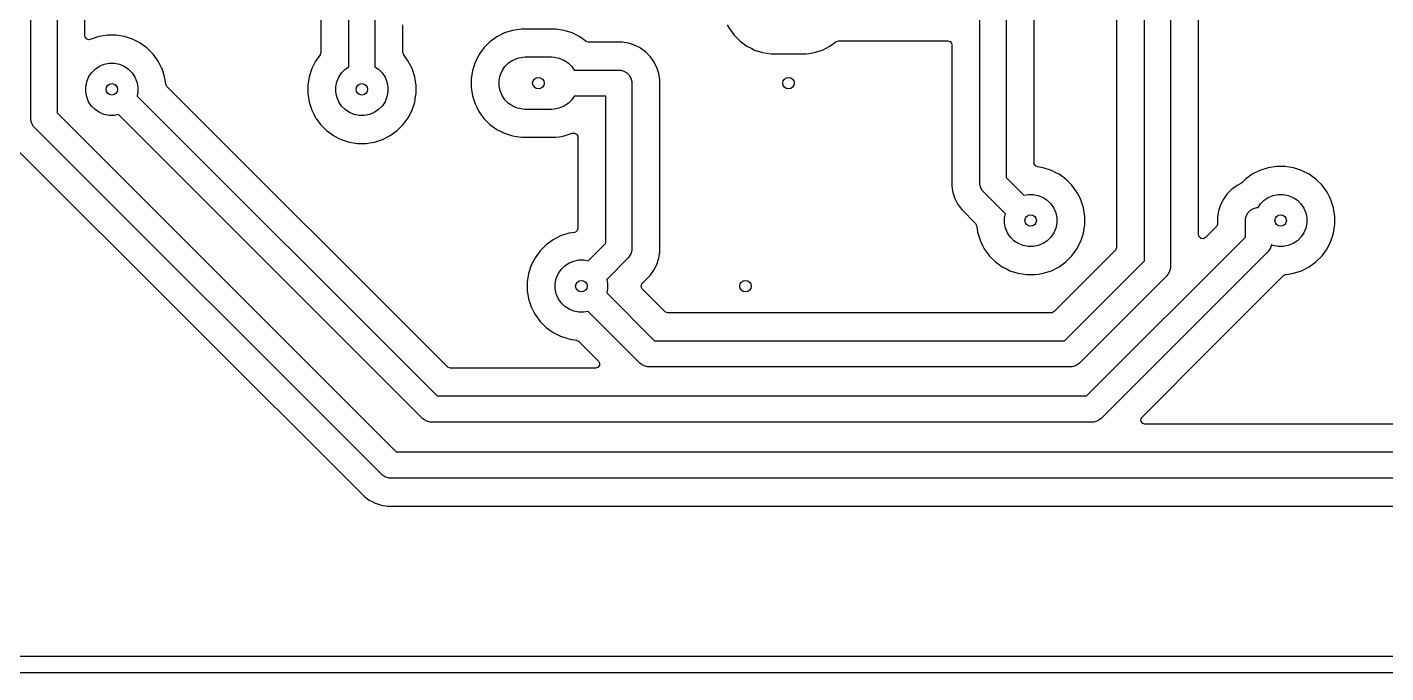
# Model space of a CAD drawing. Header units: millimetres. Extents: x 20 to 120, y -120 to -20.
# Drawn here: x 41.22 to 82.62, y -120 to -100.31 of the extents above; entities that cross this region are included whole.
import ezdxf

# ---------------------------------------------------------------- set-up
doc = ezdxf.new("R2010")
doc.units = ezdxf.units.MM
doc.layers.add('B.Cu', color=153, linetype='CONTINUOUS', true_color=0x4d7fc4)
doc.layers.add('Edge.Cuts', color=254, linetype='CONTINUOUS', true_color=0xd0d2cd)

msp = doc.modelspace()

# ---------------------------------------------------------------- linework, layer by layer
at = {"layer": 'B.Cu', "linetype": 'CONTINUOUS'}
for p, q in [((41.3326, -103.091), (41.3326, -96.2724)), ((42.1326, -96.438086), (42.1326, -102.925314)), ((74.4164, -96.268777), (74.4164, -107.035064)), ((75.2669, -107.438714), (75.2669, -96.3672)), ((76.0669, -96.532885), (76.0669, -107.6044)), ((42.9831, -100.566481), (42.9831, -98.075097)), ((76.9174, -106.639764), (76.9174, -98.208397)), ((50.1695, -99.566577), (50.1695, -101.077877)), ((51.02, -101.514752), (51.02, -99.665)), ((71.0533, -99.640685), (71.0533, -104.892614)), ((51.82, -99.830686), (51.82, -101.514752)), ((70.2533, -105.0583), (70.2533, -99.875)), ((71.9038, -104.44446), (71.9038, -100.097256)), ((42.989727, -100.606476), (42.9831, -100.566481)), ((43.029983, -100.663584), (42.989727, -100.606476)), ((43.378618, -100.606476), (43.166428, -100.675421)), ((43.413506, -100.59514), (43.378618, -100.606476)), ((43.670098, -100.5545), (43.413506, -100.59514)), ((43.670103, -100.5545), (43.670098, -100.5545)), ((43.929897, -100.5545), (43.670103, -100.5545)), ((43.929902, -100.5545), (43.929897, -100.5545)), ((44.186493, -100.59514), (43.929902, -100.5545)), ((44.433576, -100.675422), (44.186493, -100.59514)), ((52.6705, -101.077877), (52.6705, -100.234336)), ((55.534945, -100.603368), (55.324774, -100.756066)), ((55.766423, -100.485422), (55.534945, -100.603368)), ((56.013506, -100.40514), (55.766423, -100.485422)), ((56.270098, -100.3645), (56.013506, -100.40514)), ((56.270103, -100.3645), (56.270098, -100.3645)), ((57.329897, -100.3645), (56.270103, -100.3645)), ((57.329902, -100.3645), (57.329897, -100.3645)), ((57.586493, -100.40514), (57.329902, -100.3645)), ((57.833576, -100.485422), (57.586493, -100.40514)), ((57.969147, -100.5545), (57.833576, -100.485422)), ((58.065051, -100.603366), (57.969147, -100.5545)), ((58.065053, -100.603367), (58.065051, -100.603366)), ((58.065054, -100.603368), (58.065053, -100.603367)), ((58.254238, -100.740818), (58.065054, -100.603368)), ((62.554501, -100.234336), (62.608366, -100.340051)), ((62.608366, -100.340051), (62.761069, -100.550229)), ((62.761069, -100.550229), (62.944771, -100.733931)), ((43.094722, -100.689862), (43.029983, -100.663584)), ((43.161901, -100.677246), (43.094722, -100.689862)), ((43.161919, -100.677288), (43.161901, -100.677246)), ((43.162115, -100.677206), (43.161919, -100.677288)), ((43.163392, -100.676967), (43.162115, -100.677206)), ((43.16642, -100.675424), (43.163392, -100.676967)), ((43.166425, -100.675422), (43.16642, -100.675424)), ((43.166428, -100.675421), (43.166425, -100.675422)), ((44.591846, -100.756066), (44.433576, -100.675422)), ((44.665051, -100.793366), (44.591846, -100.756066)), ((44.665053, -100.793367), (44.665051, -100.793366)), ((44.665054, -100.793368), (44.665053, -100.793367)), ((44.866561, -100.939771), (44.665054, -100.793368)), ((44.875229, -100.946069), (44.866561, -100.939771)), ((45.058931, -101.129771), (44.875229, -100.946069)), ((55.141066, -100.939774), (54.988368, -101.149945)), ((55.141071, -100.939768), (55.141066, -100.939774)), ((55.324768, -100.756071), (55.141071, -100.939768)), ((55.324774, -100.756066), (55.324768, -100.756071)), ((58.260084, -100.744815), (58.254238, -100.740818)), ((58.327123, -100.7645), (58.260084, -100.744815)), ((59.350117, -100.7645), (58.327123, -100.7645)), ((59.350122, -100.7645), (59.350117, -100.7645)), ((59.544526, -100.79529), (59.350122, -100.7645)), ((59.731729, -100.856117), (59.544526, -100.79529)), ((59.895902, -100.939768), (59.731729, -100.856117)), ((59.907105, -100.945476), (59.895902, -100.939768)), ((60.066346, -101.061172), (59.907105, -100.945476)), ((62.944771, -100.733931), (63.154949, -100.886634)), ((63.154949, -100.886634), (63.302445, -100.961787)), ((63.302445, -100.961787), (63.386423, -101.004577)), ((63.386423, -101.004577), (63.386425, -101.004577)), ((63.386425, -101.004577), (63.386428, -101.004579)), ((63.386428, -101.004579), (63.633507, -101.08486)), ((65.206493, -101.08486), (65.453572, -101.004579)), ((65.453572, -101.004579), (65.685051, -100.886634)), ((65.685051, -100.886634), (65.874238, -100.749182)), ((65.874238, -100.749182), (65.940044, -100.725702)), ((65.940044, -100.725702), (65.947123, -100.7255)), ((65.947123, -100.7255), (69.2788, -100.7255)), ((69.2788, -100.7255), (69.345839, -100.745185)), ((69.345839, -100.745185), (69.391594, -100.797989)), ((69.391594, -100.797989), (69.4028, -100.8495)), ((69.4028, -100.8495), (69.4028, -105.156722)), ((43.567772, -101.439448), (43.721586, -101.408852)), ((43.721586, -101.408852), (43.878414, -101.408852)), ((43.878414, -101.408852), (44.032228, -101.439448)), ((45.211634, -101.339949), (45.058931, -101.129771)), ((45.242992, -101.401493), (45.211634, -101.339949)), ((45.329577, -101.571423), (45.242992, -101.401493)), ((50.008368, -101.339945), (49.890422, -101.571423)), ((50.145818, -101.150762), (50.008368, -101.339945)), ((50.149815, -101.144916), (50.145818, -101.150762)), ((50.1695, -101.077877), (50.149815, -101.144916)), ((52.670702, -101.084956), (52.6705, -101.077877)), ((52.694182, -101.150762), (52.670702, -101.084956)), ((52.782987, -101.272992), (52.694182, -101.150762)), ((52.831634, -101.339949), (52.782987, -101.272992)), ((52.862992, -101.401493), (52.831634, -101.339949)), ((52.949577, -101.571423), (52.862992, -101.401493)), ((54.870422, -101.381423), (54.79014, -101.628506)), ((54.988368, -101.149945), (54.870422, -101.381423)), ((55.781592, -101.507485), (55.892485, -101.396592)), ((55.892485, -101.396592), (56.022883, -101.309463)), ((56.022883, -101.309463), (56.167772, -101.249448)), ((56.167772, -101.249448), (56.321586, -101.218852)), ((56.321586, -101.218852), (56.4, -101.215)), ((56.4, -101.215), (57.2, -101.215)), ((57.2, -101.215), (57.278414, -101.218852)), ((57.278414, -101.218852), (57.432228, -101.249448)), ((57.432228, -101.249448), (57.577117, -101.309463)), ((57.577117, -101.309463), (57.707515, -101.396592)), ((57.707515, -101.396592), (57.818408, -101.507485)), ((60.205528, -101.200354), (60.066346, -101.061172)), ((60.321224, -101.359595), (60.205528, -101.200354)), ((60.332348, -101.381428), (60.321224, -101.359595)), ((60.410582, -101.53497), (60.332348, -101.381428)), ((63.633507, -101.08486), (63.765706, -101.105797)), ((63.765706, -101.105797), (63.890098, -101.1255)), ((63.890098, -101.1255), (63.890103, -101.1255)), ((63.890103, -101.1255), (64.949902, -101.1255)), ((64.949902, -101.1255), (65.063298, -101.107539)), ((65.063298, -101.107539), (65.206493, -101.08486)), ((43.034448, -101.972772), (43.094463, -101.827883)), ((43.094463, -101.827883), (43.181592, -101.697485)), ((43.181592, -101.697485), (43.292485, -101.586592)), ((43.292485, -101.586592), (43.422883, -101.499463)), ((43.422883, -101.499463), (43.567772, -101.439448)), ((44.032228, -101.439448), (44.177117, -101.499463)), ((44.177117, -101.499463), (44.307515, -101.586592)), ((44.307515, -101.586592), (44.418408, -101.697485)), ((44.418408, -101.697485), (44.505537, -101.827883)), ((44.505537, -101.827883), (44.565552, -101.972772)), ((45.329577, -101.571425), (45.329577, -101.571423)), ((45.329579, -101.571428), (45.329577, -101.571425)), ((45.40986, -101.818507), (45.329579, -101.571428)), ((45.425392, -101.916577), (45.40986, -101.818507)), ((49.81014, -101.818506), (49.7695, -102.075097)), ((49.890422, -101.571423), (49.81014, -101.818506)), ((50.654448, -101.972772), (50.714463, -101.827883)), ((50.714463, -101.827883), (50.801592, -101.697485)), ((50.801592, -101.697485), (50.912485, -101.586592)), ((50.912485, -101.586592), (51.02, -101.514752)), ((51.82, -101.514752), (51.927515, -101.586592)), ((51.927515, -101.586592), (52.038408, -101.697485)), ((52.038408, -101.697485), (52.125537, -101.827883)), ((52.125537, -101.827883), (52.185552, -101.972772)), ((52.949577, -101.571425), (52.949577, -101.571423)), ((52.949579, -101.571428), (52.949577, -101.571425)), ((53.02986, -101.818507), (52.949579, -101.571428)), ((53.045392, -101.916577), (53.02986, -101.818507)), ((54.79014, -101.628506), (54.7495, -101.885097)), ((55.603852, -101.936586), (55.634448, -101.782772)), ((55.634448, -101.782772), (55.694463, -101.637883)), ((55.694463, -101.637883), (55.781592, -101.507485)), ((57.818408, -101.507485), (57.890247, -101.615)), ((57.890247, -101.615), (59.2517, -101.615)), ((59.2517, -101.615), (59.30391, -101.618422)), ((59.30391, -101.618422), (59.404773, -101.645448)), ((59.404773, -101.645448), (59.495205, -101.697659)), ((59.495205, -101.697659), (59.569041, -101.771495)), ((59.569041, -101.771495), (59.621252, -101.861927)), ((60.471409, -101.722173), (60.410582, -101.53497)), ((60.5022, -101.916577), (60.471409, -101.722173)), ((43.003852, -102.126586), (43.034448, -101.972772)), ((43.003852, -102.283414), (43.003852, -102.126586)), ((44.565552, -101.972772), (44.596148, -102.126586)), ((44.596148, -102.126586), (44.596148, -102.283414)), ((45.446442, -102.049477), (45.425392, -101.916577)), ((45.447749, -102.056437), (45.446442, -102.049477)), ((45.481234, -102.11776), (45.447749, -102.056437)), ((54.032955, -110.669481), (45.481234, -102.11776)), ((49.7695, -102.075097), (49.7695, -102.334902)), ((50.623852, -102.126586), (50.654448, -101.972772)), ((50.623852, -102.283414), (50.623852, -102.126586)), ((52.185552, -101.972772), (52.216148, -102.126586)), ((52.216148, -102.126586), (52.216148, -102.283414)), ((53.0705, -102.075097), (53.045392, -101.916577)), ((53.0705, -102.334902), (53.0705, -102.075097)), ((54.7495, -101.885097), (54.7495, -102.144902)), ((54.7495, -102.144902), (54.79014, -102.401493)), ((55.603852, -102.093414), (55.603852, -101.936586)), ((55.634448, -102.247228), (55.603852, -102.093414)), ((55.694463, -102.392117), (55.634448, -102.247228)), ((59.621252, -101.861927), (59.648278, -101.96279)), ((59.648278, -101.96279), (59.6517, -102.015)), ((59.6517, -102.015), (59.6517, -107.0633)), ((60.5022, -107.161714), (60.5022, -101.916577)), ((43.034448, -102.437228), (43.003852, -102.283414)), ((43.094463, -102.582117), (43.034448, -102.437228)), ((43.181592, -102.712515), (43.094463, -102.582117)), ((44.596148, -102.283414), (44.570921, -102.410235)), ((44.570921, -102.410235), (53.716986, -111.5563)), ((49.7695, -102.334902), (49.81014, -102.591493)), ((49.81014, -102.591493), (49.890422, -102.838576)), ((50.654448, -102.437228), (50.623852, -102.283414)), ((50.714463, -102.582117), (50.654448, -102.437228)), ((50.801592, -102.712515), (50.714463, -102.582117)), ((52.125537, -102.582117), (52.038408, -102.712515)), ((52.185552, -102.437228), (52.125537, -102.582117)), ((52.216148, -102.283414), (52.185552, -102.437228)), ((52.949579, -102.838572), (53.02986, -102.591493)), ((53.02986, -102.591493), (53.055971, -102.426631)), ((53.055971, -102.426631), (53.0705, -102.334902)), ((54.79014, -102.401493), (54.870422, -102.648576)), ((54.870422, -102.648576), (54.899556, -102.705753)), ((55.781592, -102.522515), (55.694463, -102.392117)), ((55.892485, -102.633408), (55.781592, -102.522515)), ((56.022883, -102.720537), (55.892485, -102.633408)), ((57.707515, -102.633408), (57.577117, -102.720537)), ((57.818408, -102.522515), (57.707515, -102.633408)), ((57.890247, -102.415), (57.818408, -102.522515)), ((58.8517, -102.415), (57.890247, -102.415)), ((58.8517, -106.897614), (58.8517, -102.415)), ((41.336022, -103.14321), (41.3326, -103.091)), ((42.1326, -102.925314), (52.468585, -113.2613)), ((43.292485, -102.823408), (43.181592, -102.712515)), ((43.422883, -102.910537), (43.292485, -102.823408)), ((43.567772, -102.970552), (43.422883, -102.910537)), ((43.721586, -103.001148), (43.567772, -102.970552)), ((43.878414, -103.001148), (43.721586, -103.001148)), ((44.005235, -102.975921), (43.878414, -103.001148)), ((53.268457, -112.239143), (44.005235, -102.975921)), ((49.890422, -102.838576), (49.955269, -102.965843)), ((49.955269, -102.965843), (49.997149, -103.048037)), ((49.997149, -103.048037), (50.008368, -103.070054)), ((50.008368, -103.070054), (50.024808, -103.092682)), ((50.912485, -102.823408), (50.801592, -102.712515)), ((51.042883, -102.910537), (50.912485, -102.823408)), ((51.187772, -102.970552), (51.042883, -102.910537)), ((51.341586, -103.001148), (51.187772, -102.970552)), ((51.498414, -103.001148), (51.341586, -103.001148)), ((51.652228, -102.970552), (51.498414, -103.001148)), ((51.797117, -102.910537), (51.652228, -102.970552)), ((51.927515, -102.823408), (51.797117, -102.910537)), ((52.038408, -102.712515), (51.927515, -102.823408)), ((52.678931, -103.280229), (52.831634, -103.070051)), ((52.831634, -103.070051), (52.949579, -102.838572)), ((54.899556, -102.705753), (54.988366, -102.880051)), ((54.988366, -102.880051), (55.141069, -103.090229)), ((55.141069, -103.090229), (55.324771, -103.273931)), ((56.167772, -102.780552), (56.022883, -102.720537)), ((56.321586, -102.811148), (56.167772, -102.780552)), ((56.4, -102.815), (56.321586, -102.811148)), ((57.2, -102.815), (56.4, -102.815)), ((57.278414, -102.811148), (57.2, -102.815)), ((57.432228, -102.780552), (57.278414, -102.811148)), ((57.577117, -102.720537), (57.432228, -102.780552)), ((41.363048, -103.244074), (41.336022, -103.14321)), ((41.415259, -103.334505), (41.363048, -103.244074)), ((41.449757, -103.373843), (41.415259, -103.334505)), ((52.020058, -113.944143), (41.449757, -103.373843)), ((50.024808, -103.092682), (50.161069, -103.280229)), ((50.161069, -103.280229), (50.344771, -103.463931)), ((50.344771, -103.463931), (50.554949, -103.616634)), ((52.285051, -103.616634), (52.495229, -103.463931)), ((52.495229, -103.463931), (52.678931, -103.280229)), ((55.324771, -103.273931), (55.534949, -103.426634)), ((55.534949, -103.426634), (55.682445, -103.501787)), ((55.682445, -103.501787), (55.766423, -103.544577)), ((40.778772, -103.905646), (51.488255, -114.615129)), ((50.554949, -103.616634), (50.702445, -103.691787)), ((50.702445, -103.691787), (50.786423, -103.734577)), ((50.786423, -103.734577), (50.786425, -103.734577)), ((50.786425, -103.734577), (50.786428, -103.734579)), ((50.786428, -103.734579), (51.033507, -103.81486)), ((51.033507, -103.81486), (51.165706, -103.835797)), ((51.165706, -103.835797), (51.290098, -103.8555)), ((51.290098, -103.8555), (51.290103, -103.8555)), ((51.290103, -103.8555), (51.549902, -103.8555)), ((51.549902, -103.8555), (51.663298, -103.837539)), ((51.663298, -103.837539), (51.806493, -103.81486)), ((51.806493, -103.81486), (52.053572, -103.734579)), ((52.053572, -103.734579), (52.285051, -103.616634)), ((55.766423, -103.544577), (55.766425, -103.544577)), ((55.766425, -103.544577), (55.766428, -103.544579)), ((55.766428, -103.544579), (56.013507, -103.62486)), ((56.013507, -103.62486), (56.145706, -103.645797)), ((56.145706, -103.645797), (56.270098, -103.6655)), ((56.270098, -103.6655), (56.270103, -103.6655)), ((56.270103, -103.6655), (57.329902, -103.6655)), ((57.329902, -103.6655), (57.443298, -103.647539)), ((57.443298, -103.647539), (57.586493, -103.62486)), ((57.586493, -103.62486), (57.833572, -103.544579)), ((57.833572, -103.544579), (57.833575, -103.544577)), ((57.833575, -103.544577), (57.838205, -103.543073)), ((57.838205, -103.543073), (57.838899, -103.545209)), ((57.838899, -103.545209), (57.899064, -103.538666)), ((57.899064, -103.538666), (57.961582, -103.569862)), ((57.961582, -103.569862), (57.99731, -103.629907)), ((57.99731, -103.629907), (58.0012, -103.660723)), ((58.0012, -103.660723), (58.0012, -106.445252)), ((71.908336, -104.477692), (71.9038, -104.44446)), ((71.945267, -104.537004), (71.908336, -104.477692)), ((72.008402, -104.566933), (71.945267, -104.537004)), ((72.186493, -104.59514), (72.008402, -104.566933)), ((72.433576, -104.675422), (72.186493, -104.59514)), ((72.592764, -104.756534), (72.433576, -104.675422)), ((78.786423, -104.675422), (78.554945, -104.793368)), ((79.033506, -104.59514), (78.786423, -104.675422)), ((79.290098, -104.5545), (79.033506, -104.59514)), ((79.290103, -104.5545), (79.290098, -104.5545)), ((79.549897, -104.5545), (79.290103, -104.5545)), ((79.549902, -104.5545), (79.549897, -104.5545)), ((79.806493, -104.59514), (79.549902, -104.5545)), ((80.053576, -104.675422), (79.806493, -104.59514)), ((80.212764, -104.756534), (80.053576, -104.675422)), ((69.4028, -105.156722), (69.43359, -105.351126)), ((70.256722, -105.11051), (70.2533, -105.0583)), ((70.283748, -105.211374), (70.256722, -105.11051)), ((71.0533, -104.892614), (71.594764, -105.434078)), ((72.665051, -104.793366), (72.592764, -104.756534)), ((72.665053, -104.793367), (72.665051, -104.793366)), ((72.665054, -104.793368), (72.665053, -104.793367)), ((72.875225, -104.946066), (72.665054, -104.793368)), ((72.875229, -104.946069), (72.875225, -104.946066)), ((73.058931, -105.129771), (72.875229, -104.946069)), ((73.211634, -105.339949), (73.058931, -105.129771)), ((78.089197, -105.135474), (78.009574, -105.193324)), ((78.206603, -105.075652), (78.089197, -105.135474)), ((78.237987, -105.05285), (78.206603, -105.075652)), ((78.344767, -104.946071), (78.237987, -105.05285)), ((78.344774, -104.946065), (78.344767, -104.946071)), ((78.554945, -104.793368), (78.344774, -104.946065)), ((80.285051, -104.793366), (80.212764, -104.756534)), ((80.285053, -104.793367), (80.285051, -104.793366)), ((80.285054, -104.793368), (80.285053, -104.793367)), ((80.495225, -104.946066), (80.285054, -104.793368)), ((80.495229, -104.946069), (80.495225, -104.946066)), ((80.678931, -105.129771), (80.495229, -104.946069)), ((80.831634, -105.339949), (80.678931, -105.129771)), ((69.43359, -105.351126), (69.494417, -105.53833)), ((69.494417, -105.53833), (69.555339, -105.657894)), ((70.335959, -105.301805), (70.283748, -105.211374)), ((70.370457, -105.341143), (70.335959, -105.301805)), ((71.029078, -105.999764), (70.370457, -105.341143)), ((71.594764, -105.434078), (71.721586, -105.408852)), ((71.721586, -105.408852), (71.878414, -105.408852)), ((71.878414, -105.408852), (72.032228, -105.439448)), ((72.032228, -105.439448), (72.177117, -105.499463)), ((72.177117, -105.499463), (72.307515, -105.586592)), ((73.286787, -105.487445), (73.211634, -105.339949)), ((73.329577, -105.571423), (73.286787, -105.487445)), ((73.329577, -105.571425), (73.329577, -105.571423)), ((73.329579, -105.571428), (73.329577, -105.571425)), ((73.40986, -105.818507), (73.329579, -105.571428)), ((77.675076, -105.549594), (77.585717, -105.72497)), ((77.741085, -105.458741), (77.675076, -105.549594)), ((77.790772, -105.390354), (77.741085, -105.458741)), ((77.790774, -105.390352), (77.790772, -105.390354)), ((77.929951, -105.251174), (77.790774, -105.390351)), ((77.790774, -105.390351), (77.790774, -105.390352)), ((77.929952, -105.251174), (77.929951, -105.251174)), ((77.929954, -105.251172), (77.929952, -105.251174)), ((78.009574, -105.193324), (77.929954, -105.251172)), ((78.912485, -105.586592), (79.042883, -105.499463)), ((79.042883, -105.499463), (79.187772, -105.439448)), ((79.187772, -105.439448), (79.341586, -105.408852)), ((79.341586, -105.408852), (79.498414, -105.408852)), ((79.498414, -105.408852), (79.652228, -105.439448)), ((79.652228, -105.439448), (79.797117, -105.499463)), ((79.797117, -105.499463), (79.927515, -105.586592)), ((80.906787, -105.487445), (80.831634, -105.339949)), ((80.949577, -105.571423), (80.906787, -105.487445)), ((80.949577, -105.571425), (80.949577, -105.571423)), ((80.949579, -105.571428), (80.949577, -105.571425)), ((81.02986, -105.818507), (80.949579, -105.571428)), ((69.555339, -105.657894), (69.583776, -105.713705)), ((69.583776, -105.713705), (69.699472, -105.872946)), ((69.699472, -105.872946), (69.699474, -105.872948)), ((69.699474, -105.872948), (70.118765, -106.292239)), ((72.307515, -105.586592), (72.418408, -105.697485)), ((72.418408, -105.697485), (72.505537, -105.827883)), ((72.505537, -105.827883), (72.565552, -105.972772)), ((72.565552, -105.972772), (72.596148, -106.126586)), ((73.423369, -105.9038), (73.40986, -105.818507)), ((73.4505, -106.075097), (73.423369, -105.9038)), ((77.52489, -105.912173), (77.4941, -106.106577)), ((77.585717, -105.72497), (77.52489, -105.912173)), ((78.375048, -106.051927), (78.427259, -105.961495)), ((78.427259, -105.961495), (78.501095, -105.887659)), ((78.501095, -105.887659), (78.591527, -105.835448)), ((78.591527, -105.835448), (78.69239, -105.808422)), ((78.69239, -105.808422), (78.729072, -105.806017)), ((78.729072, -105.806017), (78.801592, -105.697485)), ((78.801592, -105.697485), (78.912485, -105.586592)), ((79.927515, -105.586592), (80.038408, -105.697485)), ((80.038408, -105.697485), (80.125537, -105.827883)), ((80.125537, -105.827883), (80.185552, -105.972772)), ((80.185552, -105.972772), (80.216148, -106.126586)), ((81.043369, -105.9038), (81.02986, -105.818507)), ((81.0705, -106.075097), (81.043369, -105.9038)), ((70.118765, -106.292239), (70.15225, -106.353562)), ((70.15225, -106.353562), (70.153557, -106.360522)), ((70.153557, -106.360522), (70.190139, -106.591493)), ((71.003852, -106.126586), (71.029078, -105.999764)), ((71.003852, -106.283414), (71.003852, -106.126586)), ((71.034448, -106.437228), (71.003852, -106.283414)), ((72.596148, -106.283414), (72.565552, -106.437228)), ((72.596148, -106.126586), (72.596148, -106.283414)), ((73.40986, -106.591493), (73.443657, -106.378103)), ((73.443657, -106.378103), (73.4505, -106.334902)), ((73.4505, -106.334902), (73.4505, -106.075097)), ((77.457781, -106.398745), (77.129081, -106.727445)), ((77.474415, -106.378103), (77.457781, -106.398745)), ((77.4941, -106.311064), (77.474415, -106.378103)), ((77.4941, -106.106577), (77.4941, -106.311064)), ((78.3446, -106.205), (78.348022, -106.15279)), ((78.3446, -106.714714), (78.3446, -106.205)), ((78.348022, -106.15279), (78.375048, -106.051927)), ((80.216148, -106.283414), (80.185552, -106.437228)), ((80.216148, -106.126586), (80.216148, -106.283414)), ((81.02986, -106.591493), (81.063657, -106.378103)), ((81.063657, -106.378103), (81.0705, -106.334902)), ((81.0705, -106.334902), (81.0705, -106.075097)), ((57.244945, -106.793368), (57.034774, -106.946066)), ((57.476423, -106.675422), (57.244945, -106.793368)), ((57.723506, -106.59514), (57.476423, -106.675422)), ((57.896598, -106.567725), (57.723506, -106.59514)), ((57.928711, -106.558046), (57.896598, -106.567725)), ((57.981515, -106.512291), (57.928711, -106.558046)), ((58.0012, -106.445252), (57.981515, -106.512291)), ((70.190139, -106.591493), (70.270422, -106.838576)), ((71.094463, -106.582117), (71.034448, -106.437228)), ((71.181592, -106.712515), (71.094463, -106.582117)), ((71.292485, -106.823408), (71.181592, -106.712515)), ((72.418408, -106.712515), (72.307515, -106.823408)), ((72.505537, -106.582117), (72.418408, -106.712515)), ((72.565552, -106.437228), (72.505537, -106.582117)), ((73.329579, -106.838572), (73.40986, -106.591493)), ((73.503014, -111.5563), (78.3446, -106.714714)), ((76.917716, -106.64861), (76.9174, -106.639764)), ((76.942133, -106.714074), (76.917716, -106.64861)), ((76.998066, -106.755946), (76.942133, -106.714074)), ((77.067758, -106.76093), (76.998066, -106.755946)), ((77.129081, -106.727445), (77.067758, -106.76093)), ((80.038408, -106.712515), (79.927515, -106.823408)), ((80.125537, -106.582117), (80.038408, -106.712515)), ((80.185552, -106.437228), (80.125537, -106.582117)), ((80.949579, -106.838572), (81.02986, -106.591493)), ((56.851066, -107.129774), (56.698368, -107.339945)), ((56.851071, -107.129768), (56.851066, -107.129774)), ((57.034768, -106.946071), (56.851071, -107.129768)), ((57.034774, -106.946066), (57.034768, -106.946071)), ((58.315235, -107.434078), (58.8517, -106.897614)), ((59.621252, -107.216374), (59.569041, -107.306805)), ((59.648278, -107.11551), (59.621252, -107.216374)), ((59.6517, -107.0633), (59.648278, -107.11551)), ((60.471409, -107.356126), (60.501758, -107.164509)), ((60.501758, -107.164509), (60.50176, -107.164497)), ((60.50176, -107.164497), (60.502198, -107.161727)), ((60.502198, -107.161727), (60.5022, -107.161714)), ((70.270422, -106.838576), (70.348138, -106.991099)), ((70.348138, -106.991099), (70.354326, -107.003245)), ((70.354326, -107.003245), (70.388368, -107.070054)), ((70.388368, -107.070054), (70.53362, -107.269976)), ((71.422883, -106.910537), (71.292485, -106.823408)), ((71.567772, -106.970552), (71.422883, -106.910537)), ((71.721586, -107.001148), (71.567772, -106.970552)), ((71.878414, -107.001148), (71.721586, -107.001148)), ((72.032228, -106.970552), (71.878414, -107.001148)), ((72.177117, -106.910537), (72.032228, -106.970552)), ((72.307515, -106.823408), (72.177117, -106.910537)), ((74.380081, -107.122745), (72.520145, -108.982681)), ((73.058931, -107.280229), (73.211634, -107.070051)), ((73.211634, -107.070051), (73.329579, -106.838572)), ((79.027443, -107.163242), (73.951543, -112.239143)), ((74.396715, -107.102103), (74.380081, -107.122745)), ((74.4164, -107.035064), (74.396715, -107.102103)), ((79.061941, -107.123905), (79.027443, -107.163242)), ((79.114152, -107.033474), (79.061941, -107.123905)), ((79.136681, -106.949389), (79.114152, -107.033474)), ((79.187772, -106.970552), (79.136681, -106.949389)), ((79.341586, -107.001148), (79.187772, -106.970552)), ((79.498414, -107.001148), (79.341586, -107.001148)), ((79.652228, -106.970552), (79.498414, -107.001148)), ((79.797117, -106.910537), (79.652228, -106.970552)), ((79.927515, -106.823408), (79.797117, -106.910537)), ((80.678931, -107.280229), (80.831634, -107.070051)), ((80.831634, -107.070051), (80.949579, -106.838572)), ((56.580422, -107.571423), (56.50014, -107.818506)), ((56.698368, -107.339945), (56.580422, -107.571423)), ((57.491592, -107.697485), (57.602485, -107.586592)), ((57.602485, -107.586592), (57.732883, -107.499463)), ((57.732883, -107.499463), (57.877772, -107.439448)), ((57.877772, -107.439448), (58.031586, -107.408852)), ((58.031586, -107.408852), (58.188414, -107.408852)), ((58.188414, -107.408852), (58.315235, -107.434078)), ((59.534543, -107.346142), (58.880921, -107.999764)), ((59.569041, -107.306805), (59.534543, -107.346142)), ((60.321224, -107.718705), (60.410584, -107.543326)), ((60.410584, -107.543326), (60.471409, -107.356126)), ((70.53362, -107.269976), (70.541069, -107.280229)), ((70.541069, -107.280229), (70.724771, -107.463931)), ((70.724771, -107.463931), (70.934949, -107.616634)), ((70.934949, -107.616634), (71.082445, -107.691787)), ((72.433572, -107.734579), (72.665051, -107.616634)), ((72.665051, -107.616634), (72.875229, -107.463931)), ((72.836114, -109.8695), (75.2669, -107.438714)), ((72.875229, -107.463931), (73.058931, -107.280229)), ((76.0669, -107.6044), (76.063478, -107.65661)), ((80.053572, -107.734579), (80.285051, -107.616634)), ((80.285051, -107.616634), (80.495229, -107.463931)), ((80.495229, -107.463931), (80.678931, -107.280229)), ((56.50014, -107.818506), (56.4595, -108.075097)), ((57.313852, -108.126586), (57.344448, -107.972772)), ((57.344448, -107.972772), (57.404463, -107.827883)), ((57.404463, -107.827883), (57.491592, -107.697485)), ((58.880921, -107.999764), (58.906148, -108.126586)), ((60.008377, -108.075097), (60.205529, -107.877945)), ((60.205529, -107.877945), (60.321224, -107.718705)), ((71.082445, -107.691787), (71.166423, -107.734577)), ((71.166423, -107.734577), (71.166425, -107.734577)), ((71.166425, -107.734577), (71.166428, -107.734579)), ((71.166428, -107.734579), (71.413507, -107.81486)), ((71.413507, -107.81486), (71.545706, -107.835797)), ((71.545706, -107.835797), (71.670098, -107.8555)), ((71.670098, -107.8555), (71.670103, -107.8555)), ((71.670103, -107.8555), (71.929902, -107.8555)), ((71.929902, -107.8555), (72.043298, -107.837539)), ((72.043298, -107.837539), (72.186493, -107.81486)), ((72.186493, -107.81486), (72.433572, -107.734579)), ((75.949743, -107.887242), (73.284643, -110.552343)), ((75.984241, -107.847905), (75.949743, -107.887242)), ((76.036452, -107.757473), (75.984241, -107.847905)), ((76.063478, -107.65661), (76.036452, -107.757473)), ((77.325439, -110.068035), (79.507241, -107.886232)), ((79.507241, -107.886232), (79.568562, -107.852749)), ((79.568562, -107.852749), (79.575522, -107.851442)), ((79.575522, -107.851442), (79.654539, -107.838926)), ((79.654539, -107.838926), (79.806493, -107.81486)), ((79.806493, -107.81486), (80.053572, -107.734579)), ((56.4595, -108.075097), (56.4595, -108.334902)), ((56.4595, -108.334902), (56.50014, -108.591493)), ((57.313852, -108.283414), (57.313852, -108.126586)), ((57.344448, -108.437228), (57.313852, -108.283414)), ((57.404463, -108.582117), (57.344448, -108.437228)), ((58.906148, -108.283414), (58.880921, -108.410235)), ((58.880921, -108.410235), (60.340186, -109.8695)), ((58.906148, -108.126586), (58.906148, -108.283414)), ((59.93267, -108.231358), (59.937654, -108.161666)), ((59.966155, -108.292681), (59.93267, -108.231358)), ((59.937654, -108.161666), (59.966155, -108.117319)), ((59.966155, -108.117319), (60.008377, -108.075097)), ((60.656155, -108.982681), (59.966155, -108.292681)), ((56.50014, -108.591493), (56.580422, -108.838576)), ((56.580422, -108.838576), (56.661534, -108.997764)), ((57.491592, -108.712515), (57.404463, -108.582117)), ((57.602485, -108.823408), (57.491592, -108.712515)), ((57.732883, -108.910537), (57.602485, -108.823408)), ((56.661534, -108.997764), (56.698366, -109.070051)), ((56.698366, -109.070051), (56.851069, -109.280229)), ((56.851069, -109.280229), (57.034771, -109.463931)), ((57.877772, -108.970552), (57.732883, -108.910537)), ((58.031586, -109.001148), (57.877772, -108.970552)), ((58.188414, -109.001148), (58.031586, -109.001148)), ((58.315235, -108.975921), (58.188414, -109.001148)), ((59.891657, -110.552343), (58.315235, -108.975921)), ((60.676797, -108.999315), (60.656155, -108.982681)), ((60.743836, -109.019), (60.676797, -108.999315)), ((72.432464, -109.019), (60.743836, -109.019)), ((72.458822, -109.016166), (72.432464, -109.019)), ((72.520145, -108.982681), (72.458822, -109.016166)), ((57.034771, -109.463931), (57.244949, -109.616634)), ((57.244949, -109.616634), (57.392445, -109.691787)), ((57.392445, -109.691787), (57.476423, -109.734577)), ((57.476423, -109.734577), (57.476425, -109.734577)), ((57.476425, -109.734577), (57.476428, -109.734579)), ((57.476428, -109.734579), (57.723507, -109.81486)), ((57.723507, -109.81486), (57.831399, -109.831948)), ((57.831399, -109.831948), (57.954477, -109.851442)), ((57.954477, -109.851442), (58.017612, -109.881371)), ((58.017612, -109.881371), (58.02276, -109.886234)), ((58.02276, -109.886234), (58.630645, -110.494119)), ((60.340186, -109.8695), (72.836114, -109.8695)), ((75.194355, -112.199119), (77.325439, -110.068035)), ((58.630645, -110.494119), (58.66413, -110.555442)), ((54.053597, -110.686115), (54.032955, -110.669481)), ((54.120636, -110.7058), (54.053597, -110.686115)), ((58.542964, -110.7058), (54.120636, -110.7058)), ((58.55181, -110.705484), (58.542964, -110.7058)), ((58.617274, -110.681067), (58.55181, -110.705484)), ((58.659146, -110.625134), (58.617274, -110.681067)), ((58.66413, -110.555442), (58.659146, -110.625134)), ((59.930995, -110.586841), (59.891657, -110.552343)), ((60.021426, -110.639052), (59.930995, -110.586841)), ((60.12229, -110.666078), (60.021426, -110.639052)), ((60.1745, -110.6695), (60.12229, -110.666078)), ((73.0018, -110.6695), (60.1745, -110.6695)), ((73.05401, -110.666078), (73.0018, -110.6695)), ((73.154874, -110.639052), (73.05401, -110.666078)), ((73.245305, -110.586841), (73.154874, -110.639052)), ((73.284643, -110.552343), (73.245305, -110.586841)), ((53.716986, -111.5563), (73.503014, -111.5563)), ((75.188323, -112.205597), (75.194355, -112.199119)), ((53.307795, -112.273641), (53.268457, -112.239143)), ((53.398226, -112.325852), (53.307795, -112.273641)), ((53.49909, -112.352878), (53.398226, -112.325852)), ((53.5513, -112.3563), (53.49909, -112.352878)), ((73.6687, -112.3563), (53.5513, -112.3563)), ((73.72091, -112.352878), (73.6687, -112.3563)), ((73.821774, -112.325852), (73.72091, -112.352878)), ((73.912205, -112.273641), (73.821774, -112.325852)), ((73.951543, -112.239143), (73.912205, -112.273641)), ((75.159298, -112.269153), (75.188323, -112.205597)), ((75.169242, -112.338311), (75.159298, -112.269153)), ((75.214997, -112.391115), (75.169242, -112.338311)), ((75.282036, -112.4108), (75.214997, -112.391115)), ((84.290664, -112.4108), (75.282036, -112.4108)), ((52.468585, -113.2613), (84.694314, -113.2613)), ((52.059395, -113.978641), (52.020058, -113.944143)), ((52.149827, -114.030852), (52.059395, -113.978641)), ((52.25069, -114.057878), (52.149827, -114.030852)), ((52.3029, -114.0613), (52.25069, -114.057878)), ((84.86, -114.0613), (52.3029, -114.0613)), ((51.488255, -114.615129), (51.647495, -114.730824)), ((51.647495, -114.730824), (51.730354, -114.773042)), ((51.730354, -114.773042), (51.822869, -114.820182)), ((51.822869, -114.820182), (51.822871, -114.820182)), ((51.822871, -114.820182), (51.822874, -114.820184)), ((51.822874, -114.820184), (51.923218, -114.852787)), ((51.923218, -114.852787), (52.010073, -114.881009)), ((52.010073, -114.881009), (52.204478, -114.9118)), ((52.204478, -114.9118), (52.204483, -114.9118)), ((52.204483, -114.9118), (84.958422, -114.9118)), ((119.3755, -119.4995), (20.6245, -119.4995))]:
    msp.add_line(p, q, dxfattribs=at)
at = {"layer": 'B.Cu'}
for centre in [(56.8, -102.015), (56.8, -102.015), (64.42, -102.015), (64.42, -102.015), (43.8, -102.205), (43.8, -102.205), (51.42, -102.205), (51.42, -102.205), (71.8, -106.205), (71.8, -106.205), (79.42, -106.205), (79.42, -106.205), (58.11, -108.205), (58.11, -108.205), (63.11, -108.205), (63.11, -108.205)]:
    msp.add_circle(centre, 0.175, dxfattribs=at)
at = {"layer": 'Edge.Cuts', "linetype": 'CONTINUOUS'}
msp.add_line((120, -120), (20, -120), dxfattribs=at)

doc.saveas('drawing.dxf')
